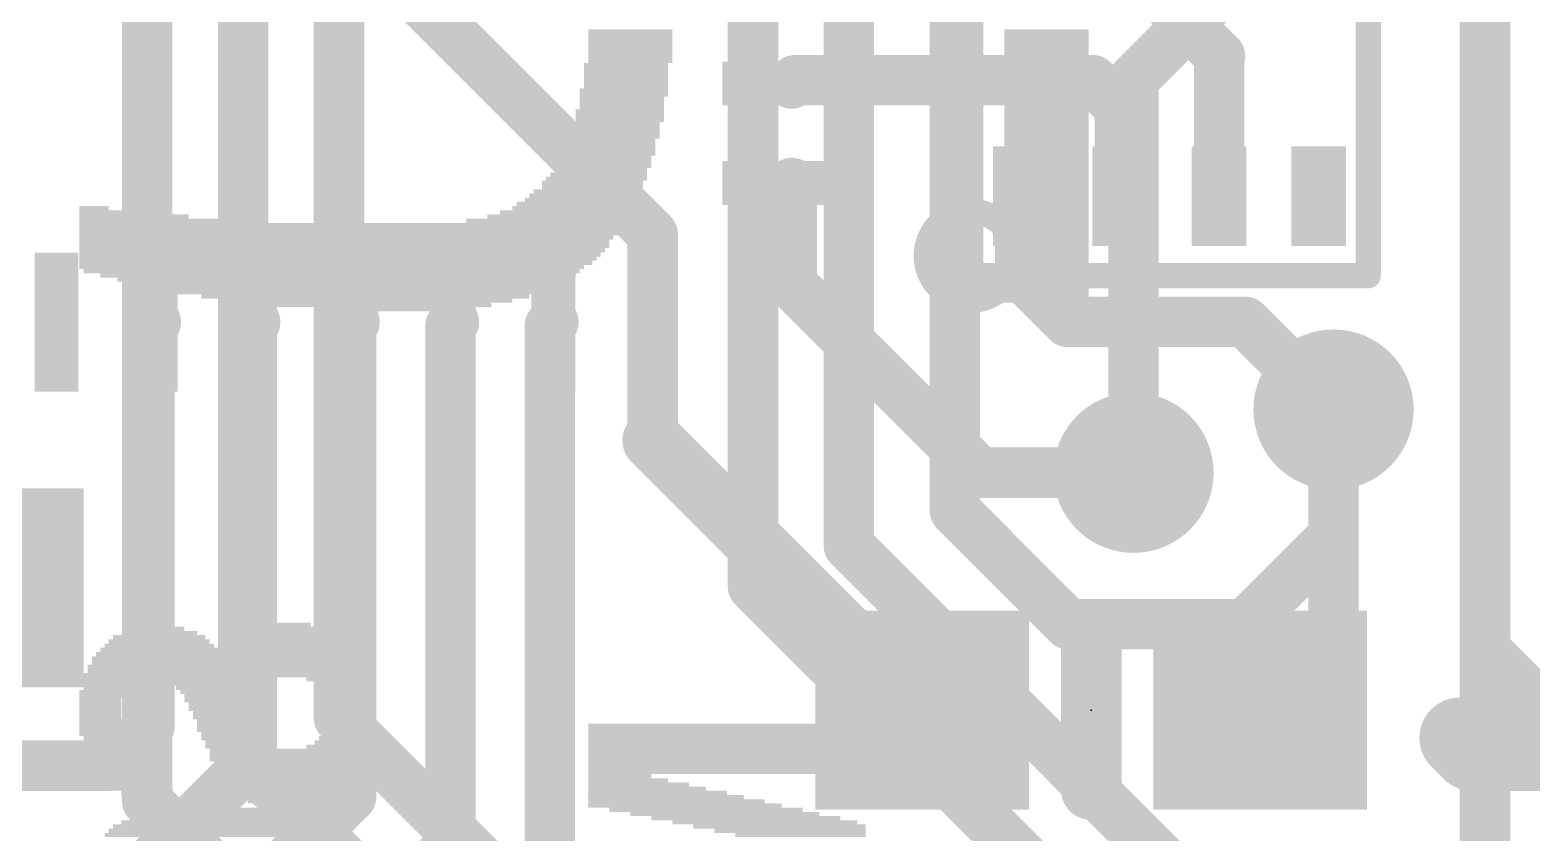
# Model space of a CAD drawing. Extents: x -0.1 to 50.8, y -0.1 to 23.
# Drawn here: x 30.78 to 38.34, y 4.03 to 8.07 of the extents above; entities that cross this region are included whole.
import ezdxf

# ---------------------------------------------------------------- set-up
doc = ezdxf.new("R2010")
doc.units = 0
for name, color, linetype in [('1', 12, 'CONTINUOUS'), ('16', 5, 'CONTINUOUS'), ('18', 110, 'CONTINUOUS'), ('201', 6, 'CONTINUOUS'), ('21', 40, 'CONTINUOUS'), ('23', 40, 'CONTINUOUS')]:
    doc.layers.add(name, color=color, linetype=linetype)

# ---------------------------------------------------------------- blocks, each defined once
blk = doc.blocks.new('RECT')
blk.add_solid([(-0.5, -0.5), (0.5, -0.5), (-0.5, 0.5), (0.5, 0.5)])
blk = doc.blocks.new('ROUNDV')
at = {"const_width": 0.5}
blk.add_lwpolyline([(0, -0.25, 1), (0, 0.25, 1), (0, -0.25)], format="xyb", dxfattribs=at)

msp = doc.modelspace()

# ---------------------------------------------------------------- linework, layer by layer
at = {"layer": '1'}
for points, const_width in [([(38.1, 2.794), (38.1, 22.86)], 0.254), ([(33.9125, 7.0409), (32.6349, 8.3185)], 0.254), ([(36.405, 8.299), (36.7665, 7.9375)], 0.254), ([(36.7665, 7.9375), (36.7625, 7.9335)], 0.254), ([(36.7625, 7.9335), (36.7625, 7.2328)], 0.254), ([(34.6299, 7.8164), (34.6125, 7.799)], 0.254), ([(36.1256, 7.8164), (34.6299, 7.8164)], 0.254), ([(36.2625, 7.6795), (36.1256, 7.8164)], 0.254), ([(36.2625, 7.2328), (36.2625, 7.6795)], 0.254), ([(34.6125, 7.299), (34.6125, 6.7895)], 0.254), ([(35.7625, 7.2328), (35.7625, 6.8388)], 0.254), ([(33.9125, 6.599), (33.9125, 7.0409)], 0.254), ([(35.7625, 6.8388), (36.0007, 6.6006)], 0.254), ([(34.6125, 6.7895), (35.56, 5.842)], 0.254), ([(31.4125, 6.599), (31.3799, 6.5664)], 0.254), ([(31.9125, 6.599), (31.8951, 6.5816)], 0.254), ([(32.4125, 6.599), (32.3951, 6.5816)], 0.254), ([(32.9125, 6.599), (32.8951, 6.5816)], 0.254), ([(33.4125, 6.599), (33.3951, 6.5816)], 0.254), ([(33.9125, 6.599), (33.9125, 6.0045)], 0.254), ([(36.0007, 6.6006), (36.8935, 6.6006)], 0.254), ([(36.8935, 6.6006), (37.338, 6.1561)], 0.254), ([(31.3799, 6.5664), (31.3799, 4.5625)], 0.254), ([(31.8951, 6.5816), (31.8951, 4.3952)], 0.254), ([(32.3951, 6.5816), (32.3951, 5.08)], 0.254), ([(32.8951, 6.5816), (32.8951, 3.9667)], 0.254), ([(33.3951, 6.5816), (33.3951, 3.7842)], 0.254), ([(37.338, 6.1561), (37.338, 6.1595)], 0.254), ([(37.338, 5.0174), (37.338, 6.1561)], 0.254), ([(33.9125, 6.0045), (35.2688, 4.6482)], 0.3048), ([(35.56, 5.842), (36.3315, 5.842)], 0.254), ([(32.3951, 5.08), (32.3951, 4.2127)], 0.254), ([(36.9688, 4.6482), (37.338, 5.0174)], 0.254), ([(31.3799, 4.5625), (31.1865, 4.3691)], 0.254), ([(38.0365, 4.445), (37.973, 4.5085)], 0.4064), ([(40.64, 4.445), (38.0365, 4.445)], 0.4064), ([(31.1865, 4.3691), (27.3241, 4.3691)], 0.254), ([(31.8951, 4.3952), (31.3864, 3.8865)], 0.254), ([(32.3951, 4.2127), (31.5863, 3.4039)], 0.254), ([(32.8951, 3.9667), (31.8497, 2.9213)], 0.254)]:
    msp.add_lwpolyline(points, dxfattribs=dict(at, const_width=const_width))
for points, const_width in [([(36.826, 7.9335, 1), (36.699, 7.9335)], 0.127), ([(36.7176, 7.9784, 1), (36.8074, 7.8886)], 0.127), ([(36.8114, 7.8926, 1), (36.7216, 7.9824)], 0.127), ([(36.7216, 7.8926, 1), (36.8114, 7.9824)], 0.127), ([(34.6299, 7.8799, 1), (34.6299, 7.7529)], 0.127), ([(34.6748, 7.7715, 1), (34.585, 7.8613)], 0.127), ([(36.1705, 7.8613, 1), (36.0807, 7.7715)], 0.127), ([(36.1256, 7.7529, 1), (36.1256, 7.8799)], 0.127), ([(34.5676, 7.8439, 1), (34.6574, 7.7541)], 0.127), ([(36.326, 7.6795, 1), (36.199, 7.6795)], 0.127), ([(36.2176, 7.6346, 1), (36.3074, 7.7244)], 0.127), ([(34.676, 7.299, 1), (34.549, 7.299)], 0.127), ([(35.826, 7.2328, 1), (35.699, 7.2328)], 0.127), ([(36.199, 7.2328, 1), (36.326, 7.2328)], 0.127), ([(36.699, 7.2328, 1), (36.826, 7.2328)], 0.127), ([(33.976, 7.0409, 1), (33.849, 7.0409)], 0.127), ([(33.8676, 6.996, 1), (33.9574, 7.0858)], 0.127), ([(35.8074, 6.8837, 1), (35.7176, 6.7939)], 0.127), ([(34.6574, 6.8344, 1), (34.5676, 6.7446)], 0.127), ([(35.699, 6.8388, 1), (35.826, 6.8388)], 0.127), ([(34.549, 6.7895, 1), (34.676, 6.7895)], 0.127), ([(31.4574, 6.5541, 1), (31.3676, 6.6439)], 0.127), ([(31.9574, 6.5541, 1), (31.8676, 6.6439)], 0.127), ([(32.4574, 6.5541, 1), (32.3676, 6.6439)], 0.127), ([(32.9574, 6.5541, 1), (32.8676, 6.6439)], 0.127), ([(33.4574, 6.5541, 1), (33.3676, 6.6439)], 0.127), ([(33.976, 6.599, 1), (33.849, 6.599)], 0.127), ([(36.0007, 6.6641, 1), (36.0007, 6.5371)], 0.127), ([(36.9384, 6.6455, 1), (36.8486, 6.5557)], 0.127), ([(36.8935, 6.5371, 1), (36.8935, 6.6641)], 0.127), ([(31.4434, 6.5664, 1), (31.3164, 6.5664)], 0.127), ([(31.335, 6.6113, 1), (31.4248, 6.5215)], 0.127), ([(31.9586, 6.5816, 1), (31.8316, 6.5816)], 0.127), ([(31.8502, 6.6265, 1), (31.94, 6.5367)], 0.127), ([(32.4586, 6.5816, 1), (32.3316, 6.5816)], 0.127), ([(32.3502, 6.6265, 1), (32.44, 6.5367)], 0.127), ([(32.9586, 6.5816, 1), (32.8316, 6.5816)], 0.127), ([(32.8502, 6.6265, 1), (32.94, 6.5367)], 0.127), ([(33.4586, 6.5816, 1), (33.3316, 6.5816)], 0.127), ([(33.3502, 6.6265, 1), (33.44, 6.5367)], 0.127), ([(33.849, 6.599, 1), (33.976, 6.599)], 0.127), ([(35.9558, 6.5557, 1), (36.0456, 6.6455)], 0.127), ([(37.4015, 6.1595, 1), (37.2745, 6.1595)], 0.127), ([(37.4015, 6.1561, 1), (37.2745, 6.1561)], 0.127), ([(37.2745, 6.1561, 1), (37.4015, 6.1561)], 0.127), ([(37.2931, 6.1112, 1), (37.3829, 6.201)], 0.127), ([(33.9664, 6.0584, 1), (33.8586, 5.9506)], 0.1524), ([(33.849, 6.0045, 1), (33.976, 6.0045)], 0.127), ([(35.56, 5.9055, 1), (35.56, 5.7785)], 0.127), ([(35.5151, 5.7971, 1), (35.6049, 5.8869)], 0.127), ([(36.3315, 5.7785, 1), (36.3315, 5.9055)], 0.127), ([(32.4586, 5.08, 1), (32.3316, 5.08)], 0.127), ([(32.3316, 5.08, 1), (32.4586, 5.08)], 0.127), ([(37.3829, 4.9725, 1), (37.2931, 5.0623)], 0.127), ([(37.2745, 5.0174, 1), (37.4015, 5.0174)], 0.127), ([(35.2149, 4.5943, 1), (35.3227, 4.7021)], 0.1524), ([(31.4248, 4.5176, 1), (31.335, 4.6074)], 0.127), ([(36.9239, 4.6931, 1), (37.0137, 4.6033)], 0.127), ([(38.0448, 4.5803, 1), (37.9012, 4.4367)], 0.2032), ([(31.3164, 4.5625, 1), (31.4434, 4.5625)], 0.127), ([(38.0365, 4.5466, 1), (38.0365, 4.3434)], 0.2032), ([(37.9647, 4.3732, 1), (38.1083, 4.5168)], 0.2032), ([(31.1416, 4.414, 1), (31.2314, 4.3242)], 0.127), ([(31.1865, 4.3056, 1), (31.1865, 4.4326)], 0.127), ([(31.8316, 4.3952, 1), (31.9586, 4.3952)], 0.127), ([(31.94, 4.3503, 1), (31.8502, 4.4401)], 0.127), ([(32.44, 4.1678, 1), (32.3502, 4.2576)], 0.127), ([(32.3316, 4.2127, 1), (32.4586, 4.2127)], 0.127), ([(32.94, 3.9218, 1), (32.8502, 4.0116)], 0.127)]:
    msp.add_lwpolyline(points, format="xyb", dxfattribs=dict(at, const_width=const_width))
at = {"layer": '16', "const_width": 0.254}
for points in [[(38.1, 22.86), (38.1, 0)], [(34.8996, 17.9164), (34.8996, 5.4747)], [(34.417, 17.7165), (34.417, 5.2705)], [(38.1, 4.953), (38.1, 13.0175)], [(32.3342, 11.8298), (32.3342, 4.6082)], [(31.8516, 11.6299), (31.8516, 4.4083)], [(31.369, 11.43), (31.369, 4.191)], [(35.433, 5.6515), (35.433, 9.9695)], [(37.1475, 8.636), (36.3315, 7.82)], [(36.3315, 7.82), (36.3315, 5.842)], [(37.338, 5.5245), (37.338, 6.1595)], [(35.433, 5.6515), (36.0045, 5.08)], [(34.8996, 5.4747), (37.2628, 3.1115)], [(36.8935, 5.08), (37.338, 5.5245)], [(34.417, 5.2705), (37.1475, 2.54)], [(36.0045, 5.08), (36.8935, 5.08)], [(40.6146, 2.4384), (38.1, 4.953)], [(32.3342, 4.6082), (33.3625, 3.5799)], [(31.8516, 4.4083), (33.8215, 2.4384)], [(31.369, 4.191), (34.29, 1.27)]]:
    msp.add_lwpolyline(points, dxfattribs=at)
at = {"layer": '16', "const_width": 0.127}
for points in [[(36.395, 7.82, 1), (36.268, 7.82)], [(36.2866, 7.8649, 1), (36.3764, 7.7751)], [(37.4015, 6.1595, 1), (37.2745, 6.1595)], [(36.268, 5.842, 1), (36.395, 5.842)], [(35.4779, 5.6964, 1), (35.3881, 5.6066)], [(35.3695, 5.6515, 1), (35.4965, 5.6515)], [(34.9445, 5.5196, 1), (34.8547, 5.4298)], [(37.3829, 5.4796, 1), (37.2931, 5.5694)], [(34.8361, 5.4747, 1), (34.9631, 5.4747)], [(37.2745, 5.5245, 1), (37.4015, 5.5245)], [(34.4619, 5.3154, 1), (34.3721, 5.2256)], [(34.3535, 5.2705, 1), (34.4805, 5.2705)], [(36.0045, 5.1435, 1), (36.0045, 5.0165)], [(35.9596, 5.0351, 1), (36.0494, 5.1249)], [(36.8486, 5.1249, 1), (36.9384, 5.0351)], [(36.8935, 5.0165, 1), (36.8935, 5.1435)], [(38.1449, 4.9979, 1), (38.0551, 4.9081)], [(38.0365, 4.953, 1), (38.1635, 4.953)], [(32.3791, 4.6531, 1), (32.2893, 4.5633)], [(32.2707, 4.6082, 1), (32.3977, 4.6082)], [(31.8965, 4.4532, 1), (31.8067, 4.3634)], [(31.7881, 4.4083, 1), (31.9151, 4.4083)], [(31.4139, 4.2359, 1), (31.3241, 4.1461)], [(31.3055, 4.191, 1), (31.4325, 4.191)]]:
    msp.add_lwpolyline(points, format="xyb", dxfattribs=at)
at = {"layer": '21'}
for points, const_width in [([(35.5125, 6.8328), (35.5125, 10.0328)], 0.127), ([(37.5125, 10.0328), (37.5125, 6.8328)], 0.127), ([(37.5125, 6.8328), (35.5125, 6.8328)], 0.127), ([(36.1188, 4.2482), (36.1188, 5.0482)], 0.3048)]:
    msp.add_lwpolyline(points, dxfattribs=dict(at, const_width=const_width))
for points, const_width in [([(35.5125, 6.7092, 1), (35.5125, 7.1564, 1), (35.5125, 6.7092)], 0.127), ([(35.5125, 6.8646, 1), (35.5125, 6.8011)], 0.0635), ([(37.5125, 6.8011, 1), (37.5125, 6.8646)], 0.0635), ([(35.4808, 6.8328, 1), (35.5443, 6.8328)], 0.0635), ([(37.4808, 6.8328, 1), (37.5443, 6.8328)], 0.0635), ([(36.195, 5.0482, 1), (36.0426, 5.0482)], 0.1524), ([(36.0426, 4.2482, 1), (36.195, 4.2482)], 0.1524)]:
    msp.add_lwpolyline(points, format="xyb", dxfattribs=dict(at, const_width=const_width))
at = {"layer": '23'}
msp.add_point((36.1188, 4.6482), dxfattribs=at)

# ---------------------------------------------------------------- block references
at = {"layer": '1'}
for p, xscale, yscale, rotation in [((34.6125, 7.799), 0.7, 0.22, 180), ((35.7625, 7.2328), 0.275, 0.5, 180), ((36.2625, 7.2328), 0.275, 0.5, 180), ((36.7625, 7.2328), 0.275, 0.5, 180), ((37.2625, 7.2328), 0.275, 0.5, 180), ((34.6125, 7.299), 0.7, 0.22, 180), ((30.9125, 6.599), 0.7, 0.22, 90), ((31.4125, 6.599), 0.7, 0.22, 90), ((31.9125, 6.599), 0.7, 0.22, 90), ((32.4125, 6.599), 0.7, 0.22, 90), ((32.9125, 6.599), 0.7, 0.22, 90), ((33.4125, 6.599), 0.7, 0.22, 90), ((33.9125, 6.599), 0.7, 0.22, 90)]:
    msp.add_blockref('RECT', p, dxfattribs=dict(at, xscale=xscale, yscale=yscale, rotation=rotation))
at = {"layer": '1', "xscale": 1.075, "rotation": 180}
for p in [(30.5122, 5.2628), (35.2688, 4.6482), (36.9688, 4.6482)]:
    msp.add_blockref('RECT', p, dxfattribs=at)
at = {"layer": '18', "xscale": 0.8064, "yscale": 0.8064}
for p in [(37.338, 6.1595), (37.338, 6.1595), (36.3315, 5.842), (36.3315, 5.842)]:
    msp.add_blockref('ROUNDV', p, dxfattribs=at)
at = {"layer": '201', "yscale": 0.0212, "rotation": 180}
for p, xscale in [((33.7994, 8.0613), 0.4232), ((33.7994, 8.0401), 0.4232), ((33.7994, 8.019), 0.4232), ((35.8941, 8.0613), 0.4232), ((35.8941, 8.0401), 0.4232), ((35.8941, 8.019), 0.4232), ((33.7994, 7.9978), 0.4232), ((33.7994, 7.9766), 0.4232), ((33.7994, 7.9555), 0.4232), ((33.7994, 7.9343), 0.4232), ((35.8941, 7.9978), 0.4232), ((35.8941, 7.9766), 0.4232), ((35.8941, 7.9555), 0.4232), ((35.8941, 7.9343), 0.4232), ((33.7782, 7.892), 0.4232), ((33.7782, 7.8709), 0.4232), ((33.7782, 7.8497), 0.4232), ((33.7994, 7.9132), 0.4232), ((35.8941, 7.9132), 0.4232), ((35.8941, 7.892), 0.4232), ((35.8941, 7.8709), 0.4232), ((35.8941, 7.8497), 0.4232), ((33.7782, 7.8285), 0.4232), ((33.7782, 7.8074), 0.4232), ((33.7782, 7.7862), 0.4232), ((35.8941, 7.8285), 0.4232), ((35.8941, 7.8074), 0.4232), ((35.8941, 7.7862), 0.4232), ((33.7677, 7.7651), 0.4443), ((33.7677, 7.7439), 0.4443), ((33.7571, 7.7227), 0.4232), ((33.7571, 7.7016), 0.4232), ((35.8941, 7.7651), 0.4232), ((35.8941, 7.7439), 0.4232), ((35.8941, 7.7227), 0.4232), ((35.8941, 7.7016), 0.4232), ((33.7465, 7.6593), 0.4443), ((33.7465, 7.6381), 0.4443), ((33.7571, 7.6804), 0.4232), ((35.8941, 7.6804), 0.4232), ((35.8941, 7.6593), 0.4232), ((35.8941, 7.6381), 0.4232), ((33.7253, 7.5746), 0.4443), ((33.7253, 7.5535), 0.4443), ((33.7465, 7.617), 0.4443), ((33.7359, 7.5958), 0.4232), ((35.8941, 7.617), 0.4232), ((35.8941, 7.5958), 0.4232), ((35.8941, 7.5746), 0.4232), ((35.8941, 7.5535), 0.4232), ((33.7042, 7.5112), 0.4443), ((33.7042, 7.49), 0.4443), ((33.7253, 7.5323), 0.4443), ((35.8941, 7.5323), 0.4232), ((35.8941, 7.5112), 0.4232), ((35.8941, 7.49), 0.4232), ((33.6724, 7.4265), 0.4655), ((33.6724, 7.4054), 0.4655), ((33.6936, 7.4688), 0.4655), ((33.6936, 7.4477), 0.4655), ((35.8941, 7.4688), 0.4232), ((35.8941, 7.4477), 0.4232), ((35.8941, 7.4265), 0.4232), ((35.8941, 7.4054), 0.4232), ((33.6301, 7.3207), 0.5078), ((33.6407, 7.3419), 0.4866), ((33.6513, 7.3631), 0.4655), ((33.6619, 7.3842), 0.4866), ((35.8941, 7.3842), 0.4232), ((35.8941, 7.3631), 0.4232), ((35.8941, 7.3419), 0.4232), ((35.8941, 7.3207), 0.4232), ((33.5878, 7.2573), 0.5501), ((33.609, 7.2996), 0.5078), ((33.609, 7.2784), 0.5078), ((35.8941, 7.2996), 0.4232), ((35.8941, 7.2784), 0.4232), ((35.8941, 7.2573), 0.4232), ((31.1017, 7.1726), 0.1481), ((33.5138, 7.1726), 0.6136), ((33.5243, 7.1938), 0.5924), ((33.5561, 7.2149), 0.5713), ((33.5666, 7.2361), 0.5501), ((35.8941, 7.2361), 0.4232), ((35.8941, 7.2149), 0.4232), ((35.8941, 7.1938), 0.4232), ((35.8941, 7.1726), 0.4232), ((31.1969, 7.1515), 0.3385), ((31.3027, 7.1303), 0.5501), ((31.4826, 7.1092), 0.9098), ((33.3762, 7.1092), 0.804), ((33.4397, 7.1303), 0.7194), ((33.4714, 7.1515), 0.6559), ((35.8941, 7.1515), 0.4232), ((35.8941, 7.1303), 0.4232), ((35.8941, 7.1092), 0.4232), ((32.3818, 7.0457), 2.7083), ((32.3924, 7.088), 2.7294), ((32.3924, 7.0668), 2.7294), ((32.3712, 7.0245), 2.6871), ((35.8941, 7.088), 0.4232), ((35.8941, 7.0668), 0.4232), ((35.8941, 7.0457), 0.4232), ((35.8941, 7.0245), 0.4232), ((32.3606, 7.0034), 2.6659), ((32.3606, 6.9822), 2.6659), ((32.3501, 6.961), 2.6448), ((35.8941, 7.0034), 0.4232), ((35.8941, 6.9822), 0.4232), ((35.8941, 6.961), 0.4232), ((32.3289, 6.9187), 2.6025), ((32.3395, 6.9399), 2.6236), ((32.3183, 6.8976), 2.5813), ((32.2972, 6.8764), 2.539), ((35.8941, 6.9399), 0.4232), ((35.8941, 6.9187), 0.4232), ((35.8941, 6.8976), 0.4232), ((35.8941, 6.8764), 0.4232), ((32.2972, 6.8553), 2.4967), ((32.3289, 6.8341), 2.3909), ((32.3501, 6.8129), 2.2639), ((32.3712, 6.7918), 2.137), ((35.8941, 6.8553), 0.4232), ((35.8941, 6.8341), 0.4232), ((35.8941, 6.8129), 0.4232), ((35.8941, 6.7918), 0.4232), ((32.4029, 6.7706), 1.9889), ((32.4347, 6.7495), 1.8408), ((32.4664, 6.7283), 1.6503), ((35.8941, 6.7706), 0.4232), ((35.8941, 6.7495), 0.4232), ((35.8941, 6.7283), 0.4232), ((32.5087, 6.7071), 1.3964), ((32.5616, 6.686), 1.0791), ((32.6674, 6.6648), 0.4866), ((35.8941, 6.7071), 0.4232), ((31.4402, 5.0568), 0.2327), ((32.1067, 5.078), 0.1693), ((32.1385, 5.0568), 0.2327), ((31.4297, 4.9933), 0.5078), ((31.4297, 5.0145), 0.4655), ((31.4402, 5.0357), 0.3597), ((32.1596, 5.0357), 0.2751), ((32.1808, 5.0145), 0.3174), ((32.1914, 4.9933), 0.3385), ((31.4297, 4.9087), 0.6771), ((31.4297, 4.9299), 0.6347), ((31.4297, 4.951), 0.5924), ((31.4297, 4.9722), 0.5501), ((32.2019, 4.9722), 0.3597), ((32.2125, 4.951), 0.3808), ((32.2125, 4.9299), 0.3808), ((32.2231, 4.9087), 0.402), ((31.4297, 4.8664), 0.7194), ((31.4402, 4.8452), 0.7405), ((31.4402, 4.8875), 0.6982), ((32.2231, 4.8875), 0.402), ((32.2337, 4.8664), 0.4232), ((32.2337, 4.8452), 0.4232), ((31.4402, 4.8029), 0.7829), ((31.1864, 4.7818), 0.2751), ((31.1652, 4.7606), 0.2327), ((31.4297, 4.8241), 0.7617), ((31.6518, 4.7818), 0.3597), ((31.6836, 4.7606), 0.3385), ((32.2337, 4.8241), 0.4232), ((32.3077, 4.8029), 0.2751), ((32.3395, 4.7818), 0.2539), ((32.3501, 4.7606), 0.2327), ((31.144, 4.7394), 0.2327), ((31.144, 4.7183), 0.2327), ((31.1335, 4.6971), 0.2116), ((31.1335, 4.676), 0.2116), ((31.6941, 4.7394), 0.3174), ((31.7047, 4.7183), 0.2962), ((31.7153, 4.6971), 0.3174), ((31.7259, 4.676), 0.2962), ((32.3606, 4.7394), 0.2116), ((32.3606, 4.7183), 0.2116), ((32.3712, 4.6971), 0.1904), ((32.3712, 4.676), 0.1904), ((31.1335, 4.6548), 0.2116), ((31.1335, 4.6336), 0.2116), ((31.1335, 4.6125), 0.2116), ((31.7259, 4.6548), 0.2962), ((31.747, 4.6336), 0.2962), ((31.747, 4.6125), 0.2962), ((32.3712, 4.6548), 0.1904), ((32.3712, 4.6336), 0.1904), ((32.3712, 4.6125), 0.1904), ((31.144, 4.549), 0.2327), ((31.1546, 4.5279), 0.2539), ((31.1335, 4.5913), 0.2116), ((31.1335, 4.5702), 0.2116), ((31.7682, 4.5913), 0.2962), ((31.7682, 4.5702), 0.2962), ((31.7788, 4.549), 0.3174), ((31.7894, 4.5279), 0.2962), ((32.3606, 4.549), 0.2116), ((32.3606, 4.5279), 0.2116), ((32.3712, 4.5913), 0.1904), ((32.3712, 4.5702), 0.1904), ((34.286, 4.5702), 1.3964), ((34.286, 4.549), 1.3964), ((34.286, 4.5279), 1.3964), ((31.1758, 4.5067), 0.2539), ((31.1969, 4.4855), 0.2962), ((31.2498, 4.4644), 0.402), ((31.7999, 4.5067), 0.3174), ((31.8211, 4.4855), 0.3174), ((31.8423, 4.4644), 0.3597), ((32.3077, 4.4644), 0.2751), ((32.3289, 4.4855), 0.2327), ((32.3501, 4.5067), 0.2327), ((34.286, 4.5067), 1.3964), ((34.286, 4.4855), 1.3964), ((34.286, 4.4644), 1.3964), ((31.2498, 4.4432), 0.402), ((31.2604, 4.4221), 0.3808), ((31.2604, 4.4009), 0.3808), ((31.2604, 4.3797), 0.3808), ((32.0644, 4.4432), 0.7617), ((32.0644, 4.4221), 0.7617), ((32.0538, 4.4009), 0.7405), ((32.0644, 4.3797), 0.7194), ((34.286, 4.4432), 1.3964), ((34.286, 4.4221), 1.3964), ((34.286, 4.4009), 1.3964), ((34.286, 4.3797), 1.3964), ((31.271, 4.3586), 0.3597), ((31.2816, 4.3374), 0.3385), ((31.2816, 4.3163), 0.3385), ((32.0538, 4.3586), 0.6982), ((32.0644, 4.3374), 0.6771), ((32.0644, 4.3163), 0.6347), ((34.286, 4.3586), 1.3964), ((34.286, 4.3374), 1.3964), ((33.7465, 4.3163), 0.3174), ((31.2921, 4.2951), 0.3174), ((31.3133, 4.274), 0.2751), ((31.3239, 4.2528), 0.2539), ((31.345, 4.2316), 0.2116), ((32.0644, 4.2951), 0.6347), ((32.0644, 4.274), 0.5924), ((32.0644, 4.2528), 0.5501), ((32.0644, 4.2316), 0.5078), ((33.7888, 4.2951), 0.402), ((33.8417, 4.274), 0.5078), ((33.884, 4.2528), 0.5924), ((33.9369, 4.2316), 0.6982), ((31.3768, 4.2105), 0.1481), ((31.747, 4.147), 0.5078), ((32.0538, 4.2105), 0.4443), ((32.0538, 4.1893), 0.3597), ((32.0538, 4.1682), 0.2327), ((33.9792, 4.2105), 0.7829), ((34.0744, 4.1682), 0.9733), ((34.0321, 4.1893), 0.8886), ((34.1802, 4.147), 0.9733), ((31.747, 4.0835), 1.0156), ((31.747, 4.1047), 0.931), ((31.7576, 4.1258), 0.7829), ((34.2754, 4.1258), 0.9521), ((34.3812, 4.1047), 0.9521), ((34.4764, 4.0835), 0.931), ((31.747, 4.0201), 1.1849), ((31.747, 4.0412), 1.1425), ((31.747, 4.0624), 1.1002), ((34.5505, 4.0624), 0.8675), ((34.6034, 4.0412), 0.7617), ((34.6563, 4.0201), 0.6559)]:
    msp.add_blockref('RECT', p, dxfattribs=dict(at, xscale=xscale))

doc.saveas('drawing.dxf')
